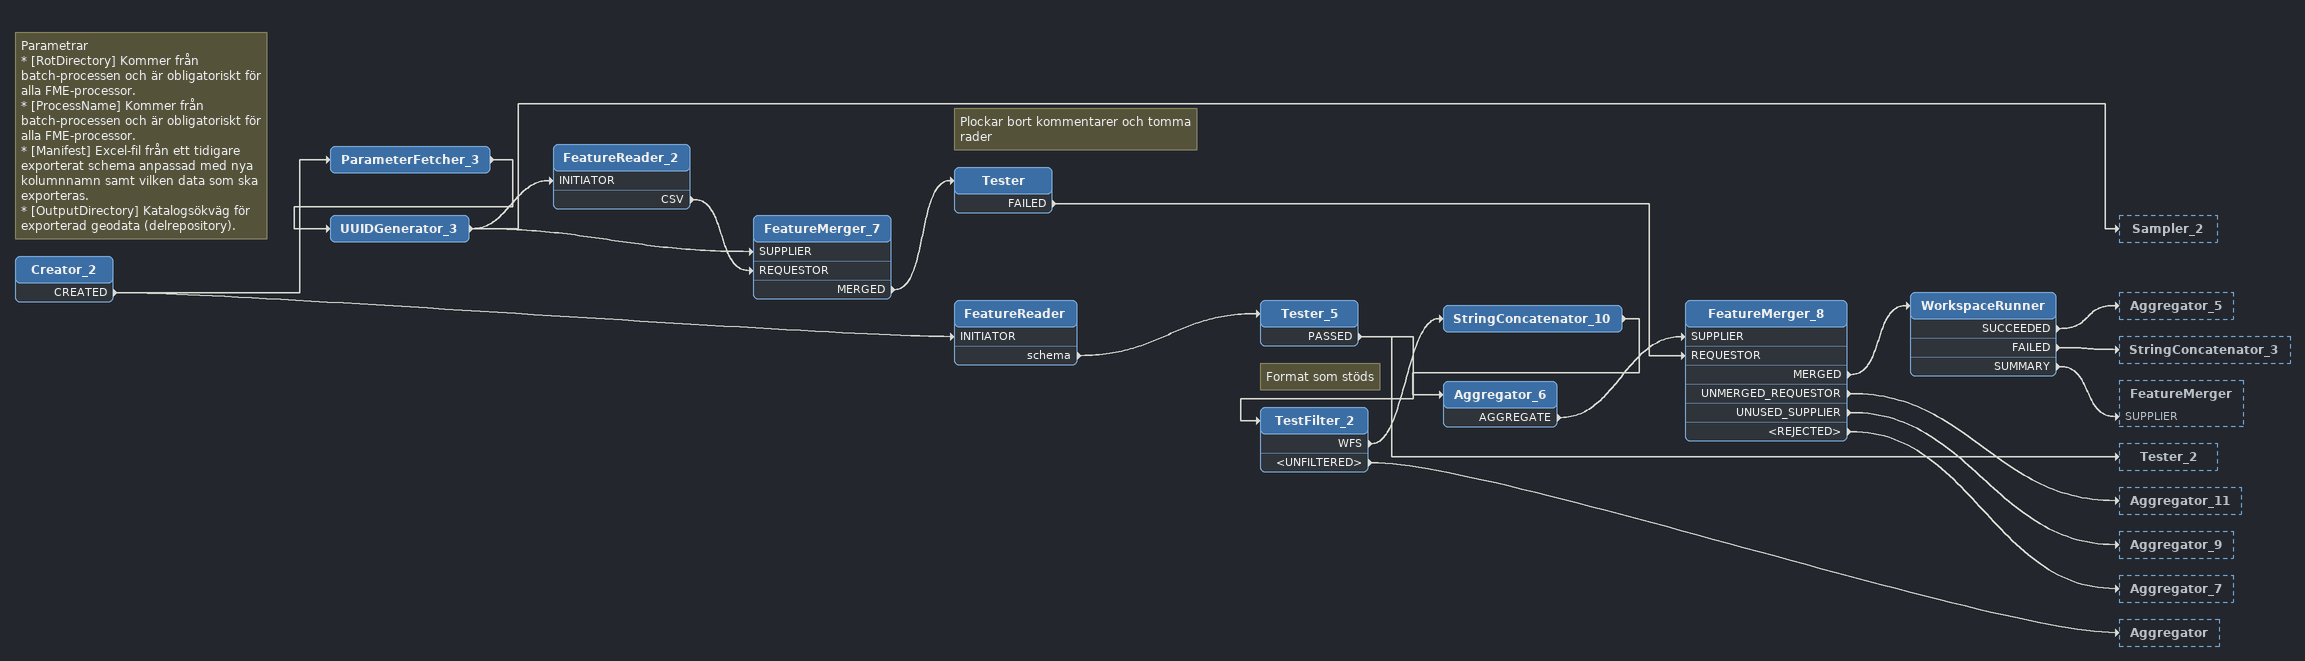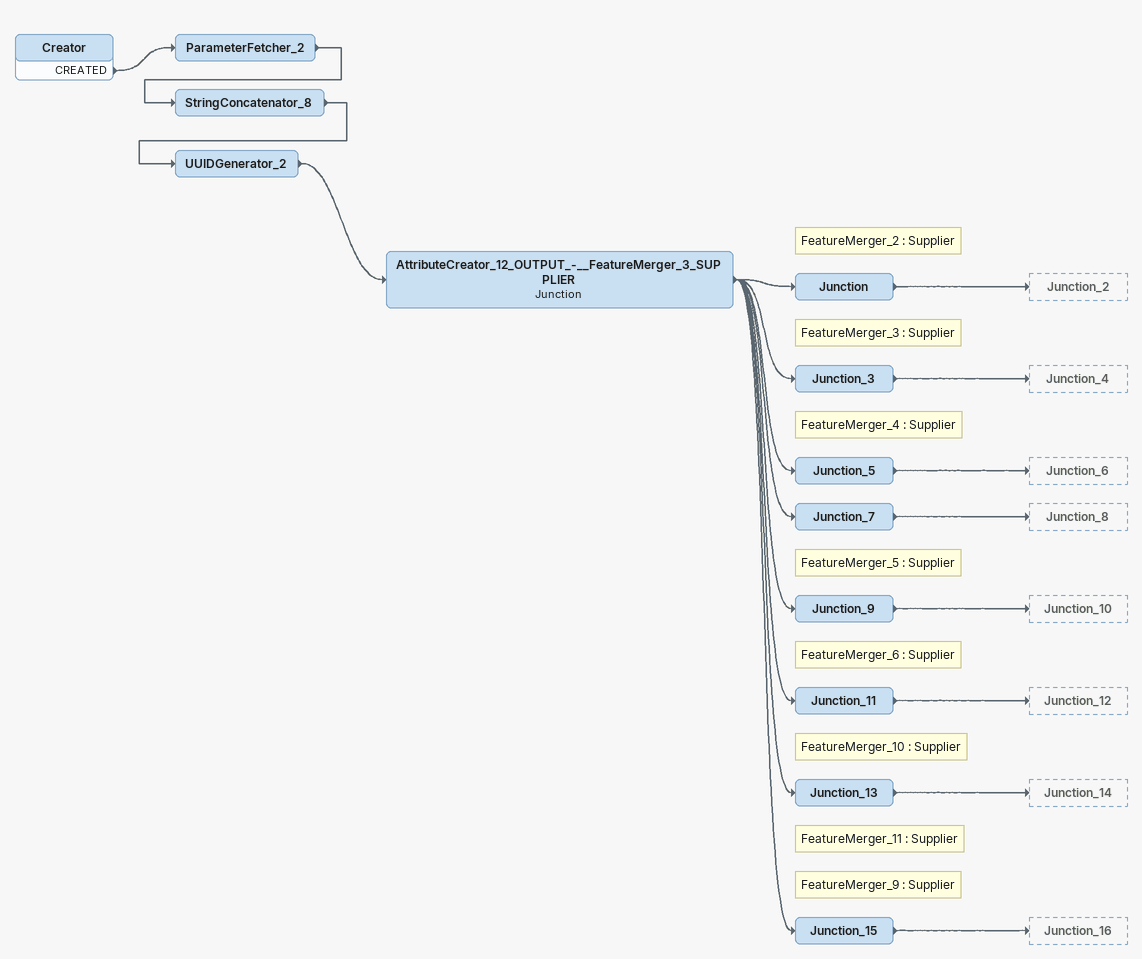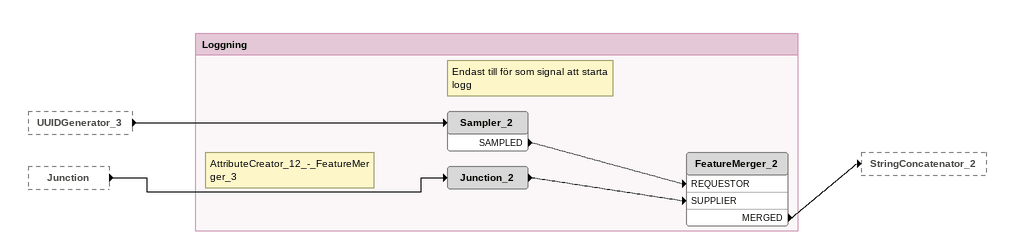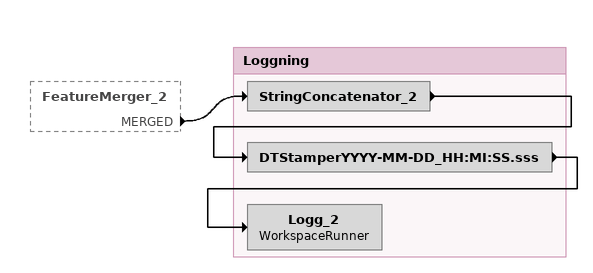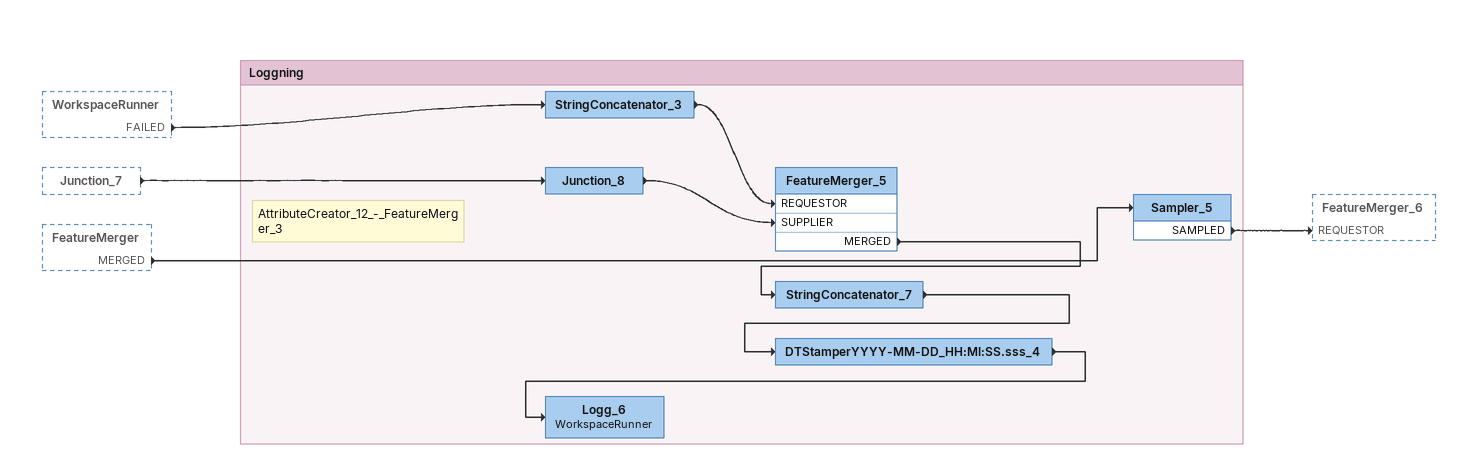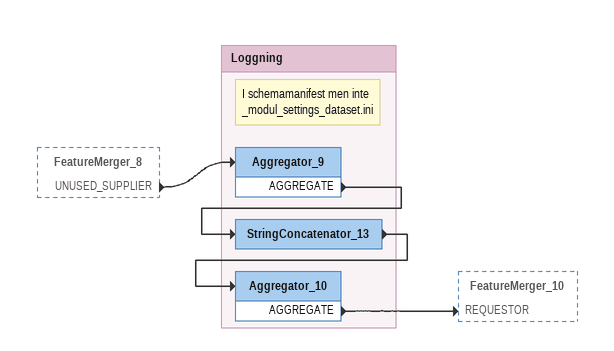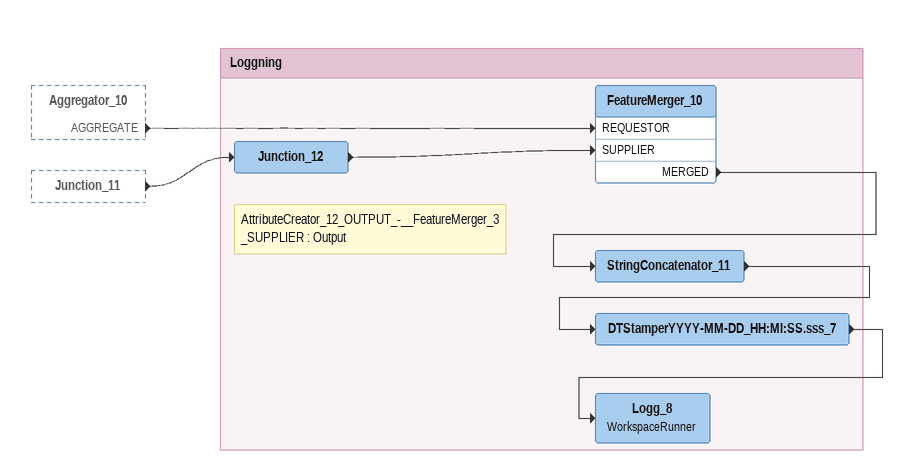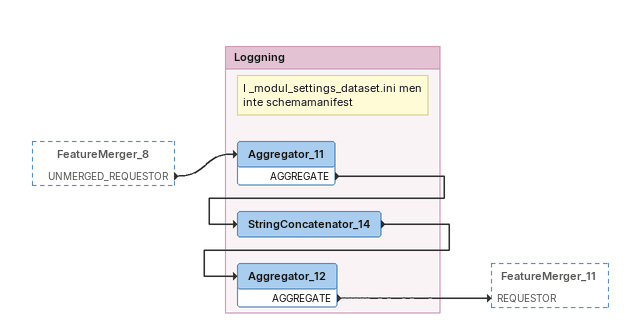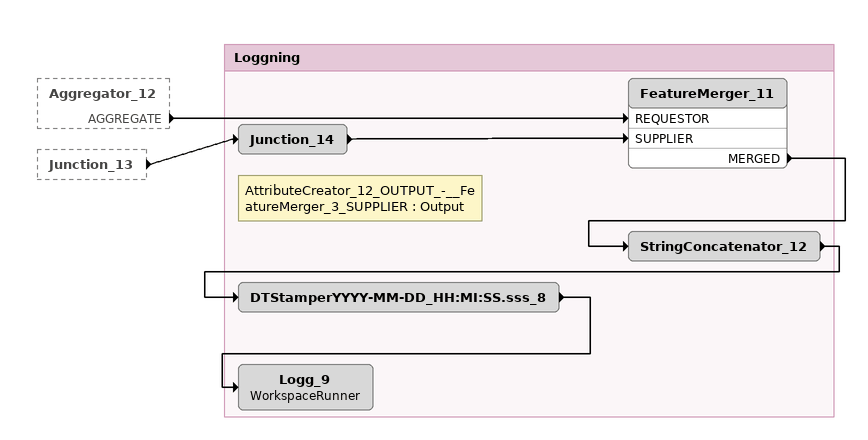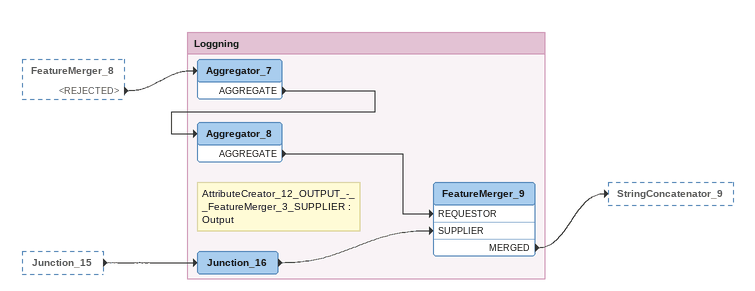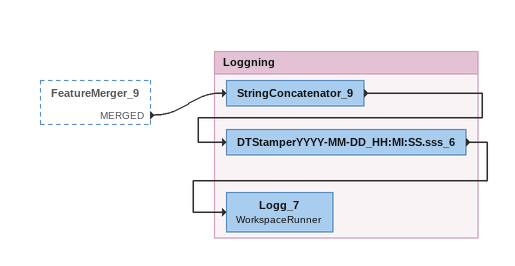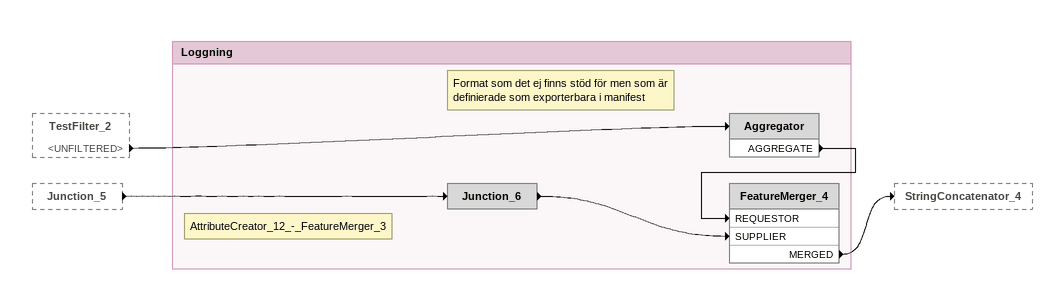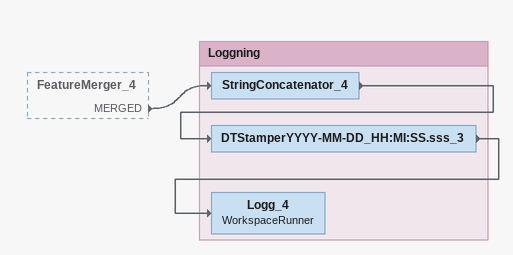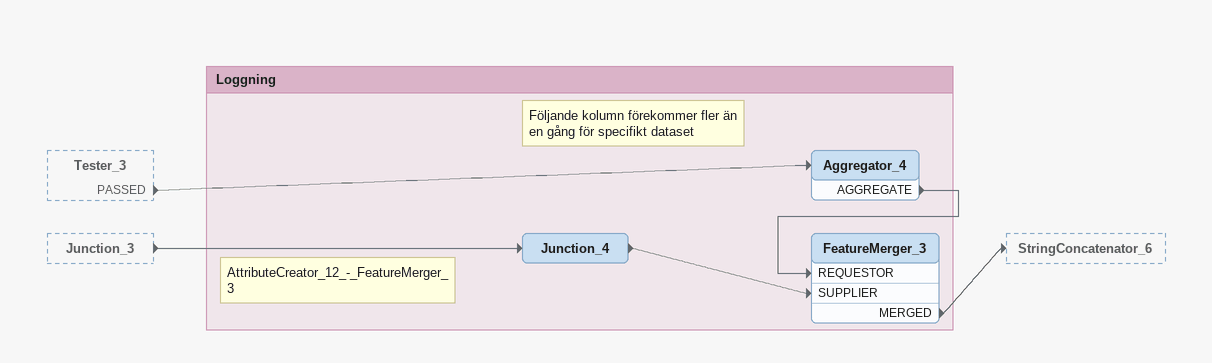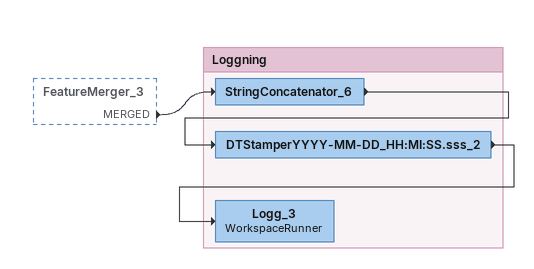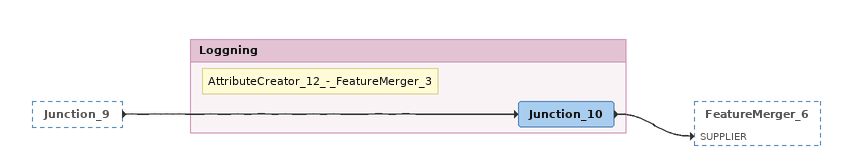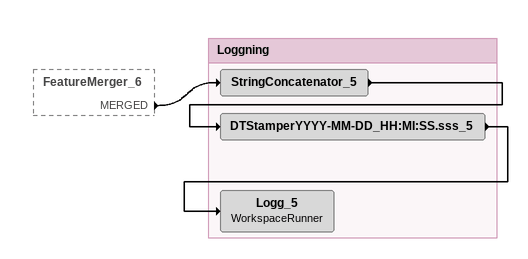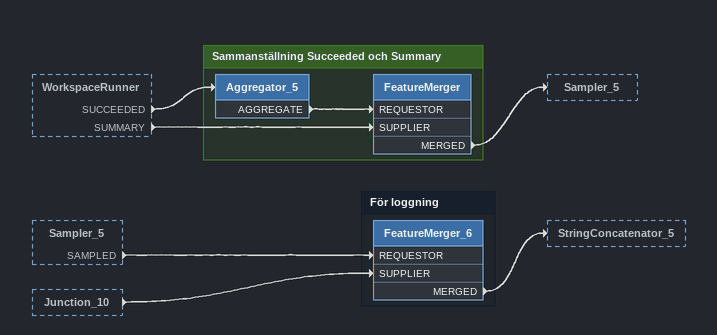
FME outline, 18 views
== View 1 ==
Note: Parametrar / * [RotDirectory] Kommer från batch-processen och är obligatoriskt för alla FME-processor. / * [ProcessName] Kommer från batch-processen och är obligatoriskt för alla FME-processor. / * [Manifest] Excel-fil från ett tidigare exporterat schema anpassad med nya kolumnnamn samt vilken data som ska exporteras. / * [OutputDirectory] Katalogsökväg för exporterad geodata (delrepository).
Creator_2
    CREATED -> ParameterFetcher_3
    CREATED -> FeatureReader [INITIATOR]
ParameterFetcher_3
    -> UUIDGenerator_3
UUIDGenerator_3
    -> FeatureReader_2 [INITIATOR]
    -> FeatureMerger_7 [SUPPLIER]
    -> Sampler_2
FeatureReader_2
    CSV -> FeatureMerger_7 [REQUESTOR]
FeatureMerger_7
    MERGED -> Tester
Note: Plockar bort kommentarer och tomma rader
Tester
    FAILED -> FeatureMerger_8 [REQUESTOR]
FeatureReader
    schema -> Tester_5
Tester_5
    PASSED -> TestFilter_2
    PASSED -> Tester_2
Note: Format som stöds
TestFilter_2
    WFS -> StringConcatenator_10
    <UNFILTERED> -> Aggregator
StringConcatenator_10
    -> Aggregator_6
Aggregator_6
    AGGREGATE -> FeatureMerger_8 [SUPPLIER]
FeatureMerger_8
    MERGED -> WorkspaceRunner
    UNMERGED_REQUESTOR -> Aggregator_11
    UNUSED_SUPPLIER -> Aggregator_9
    <REJECTED> -> Aggregator_7
WorkspaceRunner
    SUCCEEDED -> Aggregator_5
    FAILED -> StringConcatenator_3
    SUMMARY -> FeatureMerger [SUPPLIER]

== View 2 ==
Creator
    CREATED -> ParameterFetcher_2
ParameterFetcher_2
    -> StringConcatenator_8
StringConcatenator_8
    -> UUIDGenerator_2
UUIDGenerator_2
    -> AttributeCreator_12_OUTPUT_-__FeatureMerger_3_SUPPLIER
AttributeCreator_12_OUTPUT_-__FeatureMerger_3_SUPPLIER: Junction
    -> Junction
    -> Junction_3
    -> Junction_5
    -> Junction_7
    -> Junction_9
    -> Junction_11
    -> Junction_13
    -> Junction_15
Note: FeatureMerger_2 : Supplier
Junction
    -> Junction_2
Note: FeatureMerger_3 : Supplier
Junction_3
    -> Junction_4
Note: FeatureMerger_4 : Supplier
Junction_5
    -> Junction_6
Note: FeatureMerger_5 : Supplier
Junction_7
    -> Junction_8
Note: FeatureMerger_6 : Supplier
Junction_9
    -> Junction_10
Note: FeatureMerger_10 : Supplier
Junction_11
    -> Junction_12
Note: FeatureMerger_11 : Supplier
Junction_13
    -> Junction_14
Note: FeatureMerger_9 : Supplier
Junction_15
    -> Junction_16

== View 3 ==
UUIDGenerator_3 [outside]
    -> Sampler_2
Junction [outside]
    -> Junction_2

Bookmark: Loggning
Note: Endast till för som signal att starta logg
Sampler_2
    SAMPLED -> FeatureMerger_2 [REQUESTOR]
Note: AttributeCreator_12_-_FeatureMerger_3
Junction_2
    -> FeatureMerger_2 [SUPPLIER]
FeatureMerger_2
    MERGED -> StringConcatenator_2

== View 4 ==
FeatureMerger_2 [outside]
    MERGED -> StringConcatenator_2

Bookmark: Loggning
StringConcatenator_2
    -> DTStamperYYYY-MM-DD_HH:MI:SS.sss
DTStamperYYYY-MM-DD_HH:MI:SS.sss
    -> Logg_2
Logg_2: WorkspaceRunner

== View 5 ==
WorkspaceRunner [outside]
    FAILED -> StringConcatenator_3
Junction_7 [outside]
    -> Junction_8
FeatureMerger [outside]
    MERGED -> Sampler_5

Bookmark: Loggning
StringConcatenator_3
    -> FeatureMerger_5 [REQUESTOR]
Sampler_5
    SAMPLED -> FeatureMerger_6 [REQUESTOR]
Note: AttributeCreator_12_-_FeatureMerger_3
Junction_8
    -> FeatureMerger_5 [SUPPLIER]
FeatureMerger_5
    MERGED -> StringConcatenator_7
StringConcatenator_7
    -> DTStamperYYYY-MM-DD_HH:MI:SS.sss_4
DTStamperYYYY-MM-DD_HH:MI:SS.sss_4
    -> Logg_6
Logg_6: WorkspaceRunner

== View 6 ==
FeatureMerger_8 [outside]
    UNUSED_SUPPLIER -> Aggregator_9

Bookmark: Loggning
Note: I schemamanifest men inte _modul_settings_dataset.ini
Aggregator_9
    AGGREGATE -> StringConcatenator_13
StringConcatenator_13
    -> Aggregator_10
Aggregator_10
    AGGREGATE -> FeatureMerger_10 [REQUESTOR]

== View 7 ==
Aggregator_10 [outside]
    AGGREGATE -> FeatureMerger_10 [REQUESTOR]
Junction_11 [outside]
    -> Junction_12

Bookmark: Loggning
Note: AttributeCreator_12_OUTPUT_-__FeatureMerger_3_SUPPLIER : Output
Junction_12
    -> FeatureMerger_10 [SUPPLIER]
FeatureMerger_10
    MERGED -> StringConcatenator_11
StringConcatenator_11
    -> DTStamperYYYY-MM-DD_HH:MI:SS.sss_7
DTStamperYYYY-MM-DD_HH:MI:SS.sss_7
    -> Logg_8
Logg_8: WorkspaceRunner

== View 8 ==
FeatureMerger_8 [outside]
    UNMERGED_REQUESTOR -> Aggregator_11

Bookmark: Loggning
Note: I _modul_settings_dataset.ini men inte schemamanifest
Aggregator_11
    AGGREGATE -> StringConcatenator_14
StringConcatenator_14
    -> Aggregator_12
Aggregator_12
    AGGREGATE -> FeatureMerger_11 [REQUESTOR]

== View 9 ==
Aggregator_12 [outside]
    AGGREGATE -> FeatureMerger_11 [REQUESTOR]
Junction_13 [outside]
    -> Junction_14

Bookmark: Loggning
Note: AttributeCreator_12_OUTPUT_-__FeatureMerger_3_SUPPLIER : Output
Junction_14
    -> FeatureMerger_11 [SUPPLIER]
FeatureMerger_11
    MERGED -> StringConcatenator_12
StringConcatenator_12
    -> DTStamperYYYY-MM-DD_HH:MI:SS.sss_8
DTStamperYYYY-MM-DD_HH:MI:SS.sss_8
    -> Logg_9
Logg_9: WorkspaceRunner

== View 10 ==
FeatureMerger_8 [outside]
    <REJECTED> -> Aggregator_7
Junction_15 [outside]
    -> Junction_16

Bookmark: Loggning
Aggregator_7
    AGGREGATE -> Aggregator_8
Aggregator_8
    AGGREGATE -> FeatureMerger_9 [REQUESTOR]
Note: AttributeCreator_12_OUTPUT_-__FeatureMerger_3_SUPPLIER : Output
Junction_16
    -> FeatureMerger_9 [SUPPLIER]
FeatureMerger_9
    MERGED -> StringConcatenator_9

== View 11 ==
FeatureMerger_9 [outside]
    MERGED -> StringConcatenator_9

Bookmark: Loggning
StringConcatenator_9
    -> DTStamperYYYY-MM-DD_HH:MI:SS.sss_6
DTStamperYYYY-MM-DD_HH:MI:SS.sss_6
    -> Logg_7
Logg_7: WorkspaceRunner

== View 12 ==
TestFilter_2 [outside]
    <UNFILTERED> -> Aggregator
Junction_5 [outside]
    -> Junction_6

Bookmark: Loggning
Note: Format som det ej finns stöd för men som är / definierade som exporterbara i manifest
Aggregator
    AGGREGATE -> FeatureMerger_4 [REQUESTOR]
Note: AttributeCreator_12_-_FeatureMerger_3
Junction_6
    -> FeatureMerger_4 [SUPPLIER]
FeatureMerger_4
    MERGED -> StringConcatenator_4

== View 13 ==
FeatureMerger_4 [outside]
    MERGED -> StringConcatenator_4

Bookmark: Loggning
StringConcatenator_4
    -> DTStamperYYYY-MM-DD_HH:MI:SS.sss_3
DTStamperYYYY-MM-DD_HH:MI:SS.sss_3
    -> Logg_4
Logg_4: WorkspaceRunner

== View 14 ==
Tester_3 [outside]
    PASSED -> Aggregator_4
Junction_3 [outside]
    -> Junction_4

Bookmark: Loggning
Note: Följande kolumn förekommer fler än / en gång för specifikt dataset
Aggregator_4
    AGGREGATE -> FeatureMerger_3 [REQUESTOR]
Note: AttributeCreator_12_-_FeatureMerger_3
Junction_4
    -> FeatureMerger_3 [SUPPLIER]
FeatureMerger_3
    MERGED -> StringConcatenator_6

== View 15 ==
FeatureMerger_3 [outside]
    MERGED -> StringConcatenator_6

Bookmark: Loggning
StringConcatenator_6
    -> DTStamperYYYY-MM-DD_HH:MI:SS.sss_2
DTStamperYYYY-MM-DD_HH:MI:SS.sss_2
    -> Logg_3
Logg_3: WorkspaceRunner

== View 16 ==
Junction_9 [outside]
    -> Junction_10

Bookmark: Loggning
Note: AttributeCreator_12_-_FeatureMerger_3
Junction_10
    -> FeatureMerger_6 [SUPPLIER]

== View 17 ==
FeatureMerger_6 [outside]
    MERGED -> StringConcatenator_5

Bookmark: Loggning
StringConcatenator_5
    -> DTStamperYYYY-MM-DD_HH:MI:SS.sss_5
DTStamperYYYY-MM-DD_HH:MI:SS.sss_5
    -> Logg_5
Logg_5: WorkspaceRunner

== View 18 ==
WorkspaceRunner [outside]
    SUCCEEDED -> Aggregator_5
    SUMMARY -> FeatureMerger [SUPPLIER]
Sampler_5 [outside]
    SAMPLED -> FeatureMerger_6 [REQUESTOR]
Junction_10 [outside]
    -> FeatureMerger_6 [SUPPLIER]

Bookmark: Sammanställning Succeeded och Summary
Aggregator_5
    AGGREGATE -> FeatureMerger [REQUESTOR]
FeatureMerger
    MERGED -> Sampler_5

Bookmark: För loggning
FeatureMerger_6
    MERGED -> StringConcatenator_5
